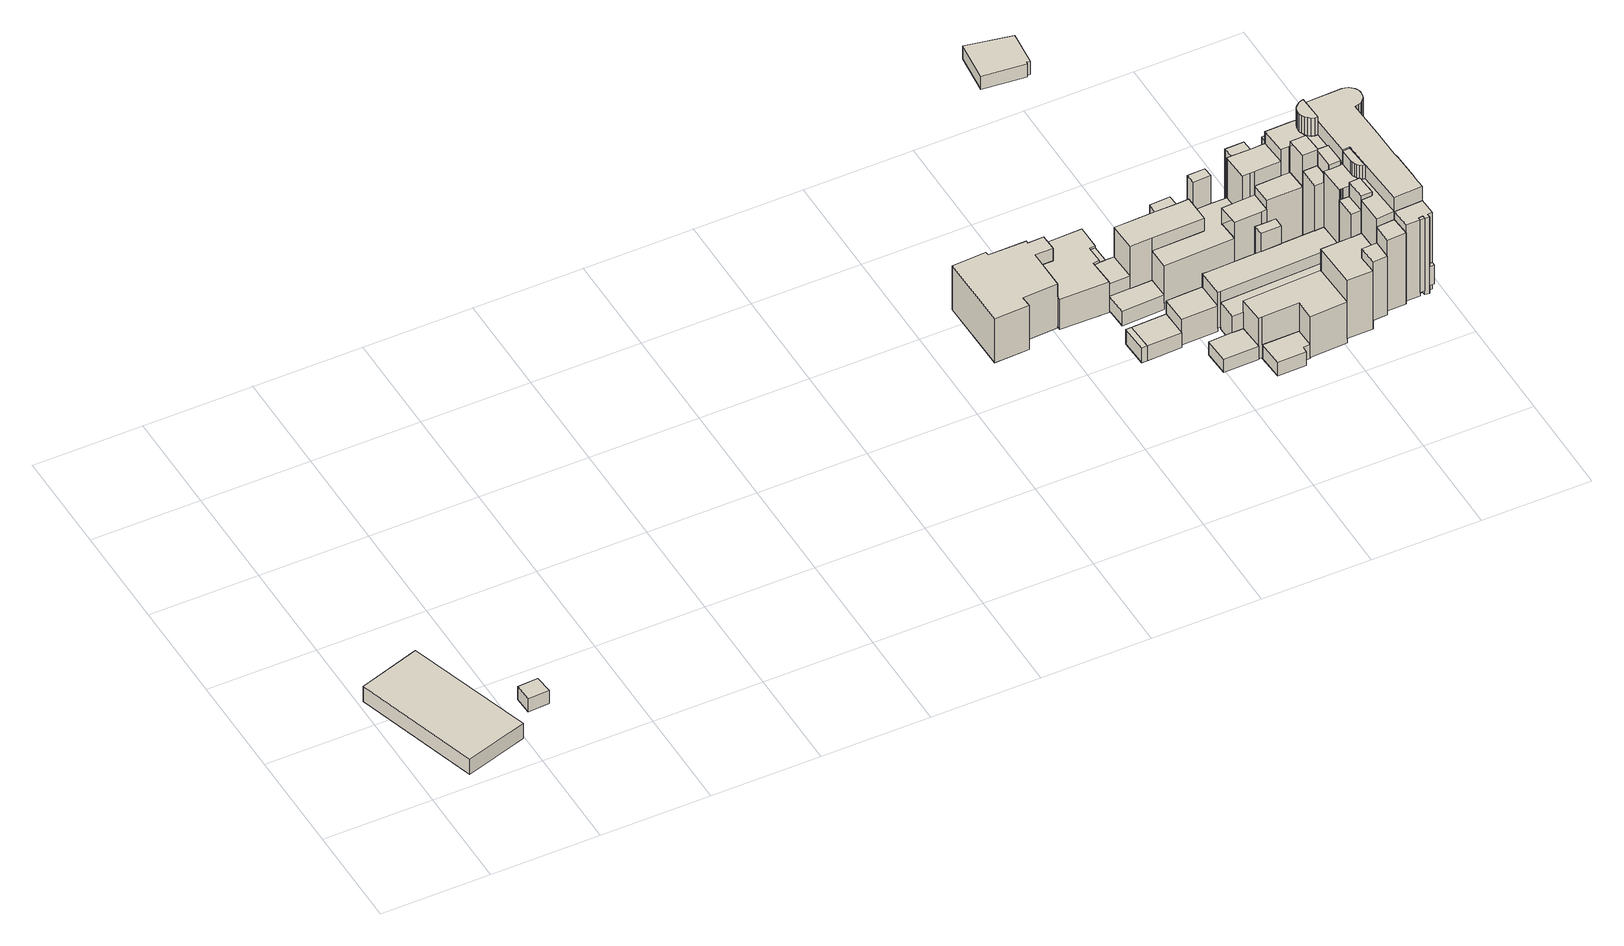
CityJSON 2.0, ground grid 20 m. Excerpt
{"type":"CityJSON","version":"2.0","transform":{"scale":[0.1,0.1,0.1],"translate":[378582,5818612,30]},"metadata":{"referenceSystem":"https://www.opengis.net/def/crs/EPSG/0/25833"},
"CityObjects":{
"building1":{"type":"Building","attributes":{"Gemeindeschluessel":"11000004","BezugspunktDach":"2200","function":"31001_2444","measuredHeight":3.82,"storeysAboveGround":1},"address":[{"country":"Germany","locality":"Berlin","thoroughfareNumber":"115 (2)","thoroughfareName":"Havelchaussee"}],"geometry":[{"type":"Solid","lod":"1","boundaries":[[[[0,1,2,3,4]],[[5,6,7,8,9]],[[5,9,4,3]],[[6,5,3,2]],[[7,6,2,1]],[[8,7,1,0]],[[9,8,0,4]]]]}]},
"building2":{"type":"Building","attributes":{"Gemeindeschluessel":"11000004","BezugspunktDach":"2200","function":"31001_2523","measuredHeight":2.86,"storeysAboveGround":1},"address":[{"country":"Germany","locality":"Berlin","thoroughfareNumber":"115 (4)","thoroughfareName":"Havelchaussee"}],"geometry":[{"type":"Solid","lod":"1","boundaries":[[[[10,11,12,13]],[[14,15,16,17]],[[14,17,13,12]],[[15,14,12,11]],[[16,15,11,10]],[[17,16,10,13]]]]}]},
"building3":{"type":"Building","attributes":{"Gemeindeschluessel":"11000004","BezugspunktDach":"2200","function":"51009_1610","measuredHeight":3.16,"storeysAboveGround":0},"address":[{"country":"Germany","locality":"Berlin"}],"geometry":[{"type":"Solid","lod":"1","boundaries":[[[[18,19,20,21]],[[22,23,24,25]],[[22,25,21,20]],[[23,22,20,19]],[[24,23,19,18]],[[25,24,18,21]]]]}]},
"building4":{"type":"Building","attributes":{"Gemeindeschluessel":"11000004","BezugspunktDach":"2200","function":"51009_1610","measuredHeight":4.15,"storeysAboveGround":0},"address":[{"country":"Germany","locality":"Berlin"}],"geometry":[{"type":"Solid","lod":"1","boundaries":[[[[26,27,28,29]],[[30,31,32,33]],[[30,33,29,28]],[[31,30,28,27]],[[32,31,27,26]],[[33,32,26,29]]]]}]},
"building5":{"type":"Building","attributes":{"Gemeindeschluessel":"11000004","function":"31001_1010"},"address":[{"country":"Germany","locality":"Berlin","thoroughfareNumber":"6A","thoroughfareName":"Am Rupenhorn"}],"children":["building5-1","building5-2","building5-3","building5-4","building5-5","building5-6","building5-7","building5-8","building5-9","building5-10","building5-11","building5-12","building5-13","building5-14","building5-15","building5-16","building5-17","building5-18","building5-19","building5-20","building5-21","building5-22","building5-23","building5-24","building5-25","building5-26","building5-27","building5-28","building5-29","building5-30","building5-31","building5-32","building5-33","building5-34","building5-35","building5-36","building5-37","building5-38","building5-39"]},
"building5-1":{"type":"BuildingPart","attributes":{"BezugspunktDach":"2200","measuredHeight":4.05,"storeysAboveGround":6},"parents":["building5"],"geometry":[{"type":"Solid","lod":"1","boundaries":[[[[34,35,36,37]],[[38,39,40,41]],[[39,38,36,35]],[[40,39,35,34]],[[41,37,36,38]],[[40,34,37,41]]]]}]},
"building5-2":{"type":"BuildingPart","attributes":{"BezugspunktDach":"2200","measuredHeight":5.8,"storeysAboveGround":6},"parents":["building5"],"geometry":[{"type":"MultiSurface","lod":"1","boundaries":[[[42,43,44,45,46,47]],[[48,49,50,51,52,53]],[[48,53,54,55,46]],[[49,48,56,57,58]],[[59,60,61,43,42]],[[53,52,42,47]],[[47,46,55,54]],[[58,57,56,46,45]],[[44,62,63,45]],[[50,49,45,63,62,44]],[[51,50,44,43]],[[52,51,61,60,59]]]}]},
"building5-3":{"type":"BuildingPart","attributes":{"BezugspunktDach":"2200","measuredHeight":2.9,"storeysAboveGround":6},"parents":["building5"],"geometry":[{"type":"MultiSurface","lod":"1","boundaries":[[[64,65,60,59,66]],[[67,68,69,70,71]],[[68,67,52,51,60]],[[69,68,72,73,65]],[[70,69,65,64]],[[71,70,64,66]],[[67,71,66,59]],[[74,59,60,51,52]],[[60,65,73,72]]]}]},
"building5-4":{"type":"BuildingPart","attributes":{"BezugspunktDach":"2200","measuredHeight":17.51,"storeysAboveGround":6},"parents":["building5"],"geometry":[{"type":"MultiSurface","lod":"1","boundaries":[[[75,76,77,78]],[[79,80,81,82]],[[79,83,84,82,78,77]],[[85,83,86,77,76]],[[81,87,85,76,75]],[[88,89,75,78]],[[82,84,83,79]],[[80,79,86,83,85]],[[80,85,87,81]],[[82,81,90,89,88]]]}]},
"building5-5":{"type":"BuildingPart","attributes":{"BezugspunktDach":"2200","measuredHeight":14.88,"storeysAboveGround":6},"parents":["building5"],"geometry":[{"type":"MultiSurface","lod":"1","boundaries":[[[91,89,88,92]],[[93,94,57,56]],[[93,56,93,88]],[[94,93,82,81]],[[57,95,96,89,91]],[[56,46,45,91,92]],[[92,88,93,56]],[[81,82,97,88,89]],[[94,98,96,95,57]],[[57,45,46,56]]]}]},
"building5-6":{"type":"BuildingPart","attributes":{"BezugspunktDach":"2200","measuredHeight":12.8,"storeysAboveGround":6},"parents":["building5"],"geometry":[{"type":"MultiSurface","lod":"1","boundaries":[[[99,100,101,102]],[[103,104,105,106]],[[107,108,106,102,101]],[[104,103,101,109,110]],[[105,104,100,99]],[[108,111,99,102]],[[103,106,108,107]],[[110,109,101,100]],[[106,105,111,108]]]}]},
"building5-7":{"type":"BuildingPart","attributes":{"BezugspunktDach":"2200","measuredHeight":9.54,"storeysAboveGround":6},"parents":["building5"],"geometry":[{"type":"MultiSurface","lod":"1","boundaries":[[[112,113,114,115,116,117,118,119,120,121,122,123]],[[124,125,126,127,128,129,130,131,132,133,134,135]],[[124,135,123,122]],[[125,124,122,121]],[[126,125,121,120]],[[127,126,120,119]],[[128,127,119,118]],[[136,137,118,117]],[[129,128,137,138,139]],[[140,136,139,141,130,129,117,116]],[[142,140,141,143,131,130,116,115]],[[132,131,115,114]],[[133,132,114,113]],[[134,133,113,112]],[[135,134,112,123]],[[139,138,137,136]],[[141,139,136,140]],[[143,141,140,142]]]}]},
"building5-8":{"type":"BuildingPart","attributes":{"BezugspunktDach":"2200","measuredHeight":15.12,"storeysAboveGround":6},"parents":["building5"],"geometry":[{"type":"Solid","lod":"1","boundaries":[[[[144,145,146,147,148]],[[149,150,151,152,153]],[[149,153,148,147]],[[150,149,147,146]],[[153,152,144,148]],[[151,150,146,145]],[[152,151,145,144]]]]}]},
"building5-9":{"type":"BuildingPart","attributes":{"BezugspunktDach":"2200","measuredHeight":10.21,"storeysAboveGround":6},"parents":["building5"],"geometry":[{"type":"MultiSurface","lod":"1","boundaries":[[[154,155,156,157,158,159]],[[160,161,162,163,164,165]],[[166,167,165,159,158]],[[162,161,157,168,169]],[[163,162,156,155]],[[164,163,155,154]],[[160,165,167,166]],[[169,168,157,156]],[[164,170,167,165]]]}]},
"building5-10":{"type":"BuildingPart","attributes":{"BezugspunktDach":"2200","measuredHeight":12.67,"storeysAboveGround":6},"parents":["building5"],"geometry":[{"type":"MultiSurface","lod":"1","boundaries":[[[171,111,108,107,96,95,172]],[[63,173,174,175,176,177,62]],[[63,45,44,172,95]],[[174,173,96,94,178]],[[175,174,103,106]],[[176,175,108,106,105]],[[177,176,111,171]],[[179,180,177,171,172]],[[62,44,45,63]],[[173,63,95,96]],[[178,94,96,107]],[[103,107,108,106]],[[105,106,108,111]],[[62,177,180,179]]]}]},
"building5-11":{"type":"BuildingPart","attributes":{"BezugspunktDach":"2200","measuredHeight":3.79,"storeysAboveGround":6},"parents":["building5"],"geometry":[{"type":"Solid","lod":"1","boundaries":[[[[181,182,183,184]],[[185,186,187,188]],[[185,188,184,183]],[[186,185,183,182]],[[188,187,181,184]],[[187,186,182,181]]]]}]},
"building5-12":{"type":"BuildingPart","attributes":{"BezugspunktDach":"2200","measuredHeight":8.05,"storeysAboveGround":6},"parents":["building5"],"geometry":[{"type":"MultiSurface","lod":"1","boundaries":[[[189,170,167,166,190,191,192,193,194,195]],[[196,197,198,199,200,201,202,203,204,205]],[[198,197,193,192]],[[199,198,206,207]],[[200,199,191,190]],[[201,200,208,209,166]],[[202,201,160,165,167]],[[203,202,167,165,164,170]],[[204,203,170,189]],[[210,211,189,195]],[[196,205,195,194]],[[197,196,212,194,193]],[[207,206,192,191]],[[213,190,166,209,208]],[[214,166,167,165,160]],[[170,164,165,167]],[[205,204,211,210]]]}]},
"building5-13":{"type":"BuildingPart","attributes":{"BezugspunktDach":"2200","measuredHeight":17.62,"storeysAboveGround":6},"parents":["building5"],"geometry":[{"type":"MultiSurface","lod":"1","boundaries":[[[215,216,217,218,219,220,221,222]],[[223,224,225,226,227,228,229,230]],[[231,232,222,221]],[[233,231,221,220]],[[234,233,224,220,219]],[[226,235,234,219,218]],[[227,236,235,218,217]],[[237,238,239,216,215]],[[223,230,232,231]],[[224,223,231,233]],[[225,224,233,234]],[[225,234,235,226]],[[226,235,236,227]],[[227,240,241,239,228]],[[229,228,239,238,237]],[[229,242,243,244,230]]]}]},
"building5-14":{"type":"BuildingPart","attributes":{"BezugspunktDach":"2200","measuredHeight":11.78,"storeysAboveGround":6},"parents":["building5"],"geometry":[{"type":"MultiSurface","lod":"1","boundaries":[[[245,243,244,246,247]],[[248,249,250,169,168]],[[248,168,251,252]],[[250,249,230,229]],[[169,250,243,245]],[[168,157,156,245,247]],[[252,251,247,246]],[[229,230,244,243]],[[169,156,157,168]]]}]},
"building5-15":{"type":"BuildingPart","attributes":{"BezugspunktDach":"2200","measuredHeight":14.61,"storeysAboveGround":6},"parents":["building5"],"geometry":[{"type":"MultiSurface","lod":"1","boundaries":[[[253,254,255,256,257,258,259]],[[260,261,262,252,251,209,208]],[[260,208,259,258]],[[261,260,258,263,264]],[[262,261,257,256]],[[252,262,256,265,266]],[[247,246,252,255,254]],[[267,190,166,253,259]],[[264,263,258,257]],[[266,265,256,255]],[[251,252,246,247]],[[254,268,251]],[[208,209,214,166,190,267]]]}]},
"building5-16":{"type":"BuildingPart","attributes":{"BezugspunktDach":"2200","measuredHeight":14.68,"storeysAboveGround":6},"parents":["building5"],"geometry":[{"type":"MultiSurface","lod":"1","boundaries":[[[269,270,241,239,238]],[[271,272,273,274,275]],[[271,275,229,228,239]],[[272,271,239,228,227]],[[274,276,277,270,269]],[[275,274,269,238]],[[238,239,228,229]],[[227,228,239,241]],[[273,272,241,270]],[[273,278,277,276,274]]]}]},
"building5-17":{"type":"BuildingPart","attributes":{"BezugspunktDach":"2200","measuredHeight":19.61,"storeysAboveGround":6},"parents":["building5"],"geometry":[{"type":"MultiSurface","lod":"1","boundaries":[[[279,280,281,282,283,284,285,286,287,288,289,290,291,292]],[[293,294,295,296,297,298,299,300,301,302,303,304,305,306]],[[307,308,292,291]],[[294,309,307,291,290]],[[310,309,290,289]],[[311,310,289,288]],[[297,312,311,296,288,287]],[[298,313,312,287,286]],[[314,315,316,286,285]],[[317,318,299,285,284]],[[319,317,284,283]],[[320,319,301,283,282]],[[321,320,282,281]],[[322,321,281,280]],[[305,323,322,280,279]],[[308,323,305,279,292]],[[293,306,308,307]],[[293,324,307,309,294]],[[325,295,294,326,309,310]],[[296,295,310,311]],[[296,311,312,297]],[[297,312,313,298]],[[299,298,316,315,314]],[[327,300,299,318,317]],[[301,300,317,319]],[[328,302,301,319,320]],[[303,302,320,321]],[[304,303,321,322]],[[304,329,322,323,305]],[[306,305,323,308]]]}]},
"building5-18":{"type":"BuildingPart","attributes":{"BezugspunktDach":"2200","measuredHeight":1.75,"storeysAboveGround":6},"parents":["building5"],"geometry":[{"type":"Solid","lod":"1","boundaries":[[[[330,331,332,333,334]],[[335,336,337,338,339]],[[335,339,334,333]],[[336,335,333,332]],[[339,338,330,334]],[[336,332,331,337]],[[338,337,331,330]]]]}]},
"building5-19":{"type":"BuildingPart","attributes":{"BezugspunktDach":"2200","measuredHeight":11.11,"storeysAboveGround":6},"parents":["building5"],"geometry":[{"type":"MultiSurface","lod":"1","boundaries":[[[340,341,342,343,344,345,346,347,348]],[[349,350,351,352,353,354,355,356,357]],[[349,357,348,347]],[[358,182,181,187,186,350,349,347,346]],[[351,350,346,345]],[[352,351,345,359,360]],[[353,352,344,343]],[[194,193,343,342]],[[354,353,197,196]],[[355,354,196,205,195,194,342,341]],[[356,361,210,341,340]],[[357,362,363,356,340,348]],[[360,359,345,344]],[[196,197,193,194]],[[194,195,205,196]],[[355,210,361,356]],[[356,363,362,357]]]}]},
"building5-20":{"type":"BuildingPart","attributes":{"BezugspunktDach":"2200","measuredHeight":15.46,"storeysAboveGround":6},"parents":["building5"],"geometry":[{"type":"MultiSurface","lod":"1","boundaries":[[[364,365,366,367]],[[368,369,110,109]],[[368,109,178,370]],[[369,368,366,371,372,365]],[[110,369,365,364]],[[101,100,110,364,367]],[[370,178,367,366]],[[365,372,371,366]],[[109,110,100,101]]]}]},
"building5-21":{"type":"BuildingPart","attributes":{"BezugspunktDach":"2200","measuredHeight":15.86,"storeysAboveGround":6},"parents":["building5"],"geometry":[{"type":"Solid","lod":"1","boundaries":[[[[373,374,375,376]],[[377,378,379,380]],[[379,378,374,373]],[[377,380,376,375]],[[378,377,375,374]],[[380,379,373,376]]]]}]},
"building5-22":{"type":"BuildingPart","attributes":{"BezugspunktDach":"2200","measuredHeight":19.53,"storeysAboveGround":6},"parents":["building5"],"geometry":[{"type":"MultiSurface","lod":"1","boundaries":[[[314,381,382,383,384,385,386,387,388,389,390,391,392,393,394,395,396,397,398,399,400,401,402,403,404,405,406,407,408,315]],[[409,410,411,412,413,414,415,416,417,418,419,420,421,422,423,424,425,426,427,428,429,430,431,432,433,434,435,436,437,438]],[[145,144,315,408]],[[409,438,152,151]],[[146,145,408,407]],[[410,409,151,150]],[[411,410,407,406]],[[412,411,406,405]],[[413,412,405,404]],[[414,413,404,403]],[[415,414,403,402]],[[416,415,402,401]],[[417,416,401,400]],[[418,417,400,399]],[[419,418,399,398]],[[420,419,398,397]],[[421,420,397,396]],[[422,421,396,395]],[[423,422,395,394]],[[424,423,394,393]],[[425,424,393,392]],[[426,425,392,391]],[[427,426,391,390]],[[428,427,390,389]],[[429,428,389,388]],[[430,429,388,387]],[[431,430,387,386]],[[432,431,386,385]],[[439,440,385,384]],[[441,439,384,383]],[[442,443,383,382]],[[435,434,444,445]],[[446,442,382,381]],[[436,435,447,445,448]],[[318,449,381,314]],[[438,437,450,299,298]],[[151,152,144,145]],[[150,151,145,146]],[[433,432,440,439]],[[434,433,439,441]],[[445,444,443,442]],[[448,445,447,442,446]],[[451,437,436,449,318]],[[298,299,450,314,315]]]}]},
"building5-23":{"type":"BuildingPart","attributes":{"BezugspunktDach":"2200","measuredHeight":3.92,"storeysAboveGround":6},"parents":["building5"],"geometry":[{"type":"MultiSurface","lod":"1","boundaries":[[[452,453,454,455]],[[456,457,458,459]],[[456,459,455,454]],[[457,456,454,453]],[[459,458,452,455]],[[458,457,460,453,452]]]}]},
"building5-24":{"type":"BuildingPart","attributes":{"BezugspunktDach":"2200","measuredHeight":10.11,"storeysAboveGround":6},"parents":["building5"],"geometry":[{"type":"MultiSurface","lod":"1","boundaries":[[[461,462,463,464,465]],[[466,467,468,469,470]],[[466,470,465,464]],[[467,466,464,463]],[[468,467,463,462]],[[471,472,462,461]],[[470,469,461,465]],[[473,469,468,472,471]]]}]},
"building5-25":{"type":"BuildingPart","attributes":{"BezugspunktDach":"2200","measuredHeight":9.53,"storeysAboveGround":6},"parents":["building5"],"geometry":[{"type":"Solid","lod":"1","boundaries":[[[[345,344,474,475]],[[476,360,359,477]],[[476,477,475,474]],[[360,476,474,344]],[[477,359,345,475]],[[359,360,344,345]]]]}]},
"building5-26":{"type":"BuildingPart","attributes":{"BezugspunktDach":"2200","measuredHeight":12.04,"storeysAboveGround":6},"parents":["building5"],"geometry":[{"type":"MultiSurface","lod":"1","boundaries":[[[478,479,480,481]],[[482,207,206,483]],[[482,483,481,480]],[[207,482,480,479]],[[206,192,191,479,478]],[[483,206,478,481]],[[207,191,192,206]]]}]},
"building5-27":{"type":"BuildingPart","attributes":{"BezugspunktDach":"2200","measuredHeight":13.87,"storeysAboveGround":6},"parents":["building5"],"geometry":[{"type":"Solid","lod":"1","boundaries":[[[[258,257,484,485]],[[486,264,263,487]],[[486,487,485,484]],[[264,486,484,257]],[[487,263,258,485]],[[264,257,258,263]]]]}]},
"building5-28":{"type":"BuildingPart","attributes":{"BezugspunktDach":"2200","measuredHeight":12.75,"storeysAboveGround":6},"parents":["building5"],"geometry":[{"type":"MultiSurface","lod":"1","boundaries":[[[488,489,490,491]],[[492,493,494,495]],[[492,495,491,490]],[[493,492,490,489]],[[495,494,488,491]],[[494,493,496,489,488]]]}]},
"building5-29":{"type":"BuildingPart","attributes":{"BezugspunktDach":"2200","measuredHeight":7.76,"storeysAboveGround":6},"parents":["building5"],"geometry":[{"type":"MultiSurface","lod":"1","boundaries":[[[497,498,499,277,276,472,471,500,501,502,503]],[[504,505,506,507,508,509,510,55,54,511,512]],[[332,331,337,336,504,512,503,502]],[[505,504,502,501]],[[453,452,501,500]],[[506,505,458,457]],[[507,506,500,471]],[[508,507,469,468]],[[509,508,472,276]],[[510,509,274,273,277]],[[55,510,277,513,56]],[[54,47,46,55,499,498]],[[511,54,498,497]],[[514,515,497,503]],[[336,337,331,332]],[[457,458,452,453]],[[468,469,471,472]],[[276,277,273,274]],[[56,513,277,499]],[[55,46,47,54]],[[512,511,516,515,514]]]}]},
"building5-30":{"type":"BuildingPart","attributes":{"BezugspunktDach":"2200","measuredHeight":6.63,"storeysAboveGround":6},"parents":["building5"],"geometry":[{"type":"MultiSurface","lod":"1","boundaries":[[[142,517,518,519,520,521,522,523,524,137,136,140]],[[139,138,525,526,527,528,529,530,531,532,143,141]],[[525,138,137,524]],[[526,525,524,523]],[[527,526,523,522]],[[528,527,522,521]],[[529,528,521,520]],[[530,529,533,534,535,26,520,519]],[[536,535,537,519,518]],[[531,530,534,538]],[[532,531,518,517]],[[143,532,517,142]],[[139,141,140,136]],[[138,139,136,137]],[[26,535,534,533]],[[538,534,537,535,536]],[[143,142,140,141]]]}]},
"building5-31":{"type":"BuildingPart","attributes":{"BezugspunktDach":"2200","measuredHeight":3.15,"storeysAboveGround":6},"parents":["building5"],"geometry":[{"type":"MultiSurface","lod":"1","boundaries":[[[19,539,540,20]],[[541,542,23,22]],[[541,22,20,540]],[[542,541,543,544,539]],[[23,542,539,19]],[[22,23,19,20]],[[540,539,544,543]]]}]},
"building5-32":{"type":"BuildingPart","attributes":{"BezugspunktDach":"2200","measuredHeight":5.6,"storeysAboveGround":6},"parents":["building5"],"geometry":[{"type":"MultiSurface","lod":"1","boundaries":[[[545,515,514,546,547]],[[548,549,550,544,543]],[[548,543,547,546]],[[549,548,338,337,331,330,546,514]],[[550,549,512,511,515]],[[544,550,515,545]],[[540,539,545,547]],[[330,331,337,338]],[[551,514,515,511,512]],[[543,544,539,540]]]}]},
"building5-33":{"type":"BuildingPart","attributes":{"BezugspunktDach":"2200","measuredHeight":19.02,"storeysAboveGround":6},"parents":["building5"],"geometry":[{"type":"MultiSurface","lod":"1","boundaries":[[[552,553,554,555,556,557,443,442,446]],[[445,444,558,559,560,561,562,563,448]],[[558,564,441,443,557]],[[565,566,564,557,556]],[[560,567,566,556,555]],[[568,567,555,554]],[[569,568,554,553]],[[570,569,553,552]],[[449,570,571,552,446]],[[445,448,572,446,442,573]],[[444,445,442,443]],[[444,441,564,558]],[[559,558,564,566,565]],[[559,566,567,560]],[[561,560,567,568]],[[562,561,568,569]],[[563,562,569,570]],[[448,563,571,570,449]]]}]},
"building5-34":{"type":"BuildingPart","attributes":{"BezugspunktDach":"2200","measuredHeight":3.19,"storeysAboveGround":6},"parents":["building5"],"geometry":[{"type":"MultiSurface","lod":"1","boundaries":[[[574,211,210,361,575]],[[576,577,578,579,580]],[[576,580,538,581]],[[577,576,361,356,355]],[[578,577,210,205,204]],[[579,578,211,574]],[[580,579,574,575]],[[581,538,575,361]],[[355,356,361,210]],[[204,205,210,211]]]}]},
"building5-35":{"type":"BuildingPart","attributes":{"BezugspunktDach":"2200","measuredHeight":5.41,"storeysAboveGround":6},"parents":["building5"],"geometry":[{"type":"MultiSurface","lod":"1","boundaries":[[[536,363,362,27,26,535]],[[533,582,583,581,538,534]],[[582,533,26,27]],[[583,582,27,362]],[[581,583,362,357,356]],[[575,361,584,363,536]],[[533,534,535,26]],[[356,357,362,363]],[[585,538,581,584,361,575]],[[538,536,535,534]]]}]},
"building5-36":{"type":"BuildingPart","attributes":{"BezugspunktDach":"2200","measuredHeight":17.02,"storeysAboveGround":6},"parents":["building5"],"geometry":[{"type":"MultiSurface","lod":"1","boundaries":[[[586,232,231,233,234,235,236,587,588,84,83,85,87,589,439,441,564,566,567,568,569,570,449,318,317,319,320,321,322,323,308,307,309,310,311,312,313,590,591,592]],[[593,594,595,596,597,598,599,600,601,602,603,604,605,606,607,608,609,610,611,612,613,614,615,616,370,178,94,617,618,93,56,513,619,620,621,622,623,624,266,265]],[[593,265,592,591]],[[489,488,591,590]],[[594,593,625,494,493]],[[595,594,590,313]],[[596,595,298,297]],[[597,596,297,296,626]],[[598,597,311,296,295]],[[599,598,295,294,309]],[[600,599,294,293]],[[601,600,293,306,627]],[[602,601,308,306,305,323]],[[603,602,305,304,322]],[[604,603,304,303]],[[605,604,303,302,320]],[[606,605,302,301,628]],[[607,606,301,300]],[[608,607,300,299]],[[609,608,437,436]],[[610,609,448,563,570]],[[611,610,570,563,562,569]],[[612,611,562,561,568]],[[613,612,629,561,560,567]],[[614,613,567,560,559]],[[615,614,566,559,558,630]],[[616,615,558,444]],[[370,616,441,434,433]],[[367,366,370,439,589]],[[96,107,178,589,87]],[[617,94,81,80,85]],[[618,617,85,80,79,83]],[[93,618,79,82]],[[513,277,499,631,588,587]],[[241,270,587,236]],[[619,513,273,272]],[[620,619,227,226,235]],[[621,620,632,226,225]],[[622,621,633,225,224,233]],[[623,622,224,223]],[[624,623,223,230,232]],[[256,255,586,592]],[[493,494,625,488,489]],[[297,298,313,312]],[[626,296,297,312,311]],[[296,311,310,295]],[[310,309,294,295]],[[293,294,309,307]],[[627,306,293,634,307,308]],[[323,305,306,308]],[[323,322,304,305]],[[303,304,322,321]],[[635,321,320,302,303]],[[628,301,302,320,319]],[[300,301,319,317,636]],[[299,300,317,318]],[[637,436,437,318,449]],[[449,570,563,448]],[[569,562,563,570]],[[569,568,561,562]],[[568,567,560,561,629]],[[559,560,567,566]],[[630,558,559,566,564]],[[444,558,564,441]],[[433,434,441,439]],[[178,370,366,367]],[[94,178,107,96]],[[87,85,80,81]],[[83,79,80,85]],[[82,79,83,84]],[[93,88,92,56]],[[56,631,499,277,513]],[[272,273,270,241]],[[236,235,226,227]],[[225,226,632,235,234]],[[234,233,224,225,633]],[[223,224,233,231]],[[231,232,230,223]],[[232,244,624]],[[265,266,638,255,256]]]}]},
"building5-37":{"type":"BuildingPart","attributes":{"BezugspunktDach":"2200","measuredHeight":8.88,"storeysAboveGround":6},"parents":["building5"],"geometry":[{"type":"MultiSurface","lod":"1","boundaries":[[[639,640,641,642,180,179,643]],[[644,645,646,647,648,73,72]],[[644,72,51,50,649]],[[645,644,179,62,177]],[[646,645,180,642]],[[647,650,651,646,642,641]],[[652,650,641,640]],[[73,648,640,639]],[[60,65,73,639,643]],[[653,43,44,50,51]],[[177,62,179,180]],[[646,651,650,647]],[[648,647,654,650,652]],[[72,73,65,60]]]}]},
"building5-38":{"type":"BuildingPart","attributes":{"BezugspunktDach":"2200","measuredHeight":3.01,"storeysAboveGround":6},"parents":["building5"],"geometry":[{"type":"Solid","lod":"1","boundaries":[[[[655,656,657,651,650,652]],[[658,659,660,661,662,663]],[[658,663,652,648,647]],[[659,658,647,646,651]],[[660,659,651,657]],[[661,660,657,656]],[[662,661,656,655]],[[663,662,655,652]],[[647,648,652,650]],[[650,651,646,647]]]]}]},
"building5-39":{"type":"BuildingPart","attributes":{"BezugspunktDach":"2200","measuredHeight":16.65,"storeysAboveGround":6},"parents":["building5"],"geometry":[{"type":"MultiSurface","lod":"1","boundaries":[[[664,373,376,375,374,665,666,667,440,439]],[[668,669,670,671,672,673,674,675,372,371]],[[668,371,439,433,432]],[[669,668,440,667]],[[37,36,667,666]],[[670,669,38,41]],[[34,37,666,665]],[[671,670,41,40]],[[672,671,665,374]],[[673,672,378,377]],[[674,673,375,377,380]],[[675,674,376,380,379]],[[372,675,373,664]],[[371,366,365,664,439]],[[432,433,439,440]],[[41,38,36,37]],[[40,41,37,34]],[[377,378,374,375]],[[380,377,375,376]],[[380,376,373,379]],[[372,365,366,371]]]}]},
"building6":{"type":"Building","attributes":{"Gemeindeschluessel":"11000004","BezugspunktDach":"2200","function":"31001_2460","measuredHeight":2.9,"storeysAboveGround":1},"address":[{"country":"Germany","locality":"Berlin","thoroughfareNumber":"6 (1)","thoroughfareName":"Am Rupenhorn"}],"geometry":[{"type":"Solid","lod":"1","boundaries":[[[[676,677,678,679,680,681]],[[682,683,684,685,686,687]],[[682,687,681,680]],[[683,682,680,679]],[[684,683,679,678]],[[685,684,678,677]],[[686,685,677,676]],[[687,686,676,681]]]]}]}
},
"vertices":[
[81,25,40],[197,61,40],[124,294,40],[67,276,40],[10,258,40],[67,276,7],[124,294,7],[197,61,7],[81,25,7],[10,258,7],
[230,107,41],[270,109,41],[267,143,41],[229,141,41],[267,143,13],[270,109,13],[230,107,13],[229,141,13],
[1358,132,303],[1368,132,303],[1366,183,303],[1356,183,303],[1366,183,271],[1368,132,271],[1358,132,271],[1356,183,271],
[1377,315,333],[1388,315,333],[1387,348,333],[1376,348,333],[1387,348,291],[1388,315,291],[1377,315,291],[1376,348,291],
[1821,19,374],[1830,19,374],[1830,26,374],[1821,26,374],[1830,26,333],[1830,19,333],[1821,19,333],[1821,26,333],
[1504,98,337],[1524,98,337],[1668,103,337],[1724,105,337],[1723,144,337],[1503,136,337],[1723,144,279],[1724,105,279],[1668,103,279],[1524,98,279],[1504,98,279],[1503,136,279],[1503,136,283],[1723,144,283],[1723,144,312],[1724,105,312],[1724,105,324],[1504,98,302],[1524,98,302],[1524,98,291],[1668,103,283],[1724,105,283],
[1463,48,302],[1527,49,302],[1461,96,302],[1504,98,273],[1524,98,273],[1527,49,273],[1463,48,273],[1461,96,273],[1524,98,274],[1527,49,274],[1504,98,291],
[1743,106,491],[1763,107,491],[1761,145,491],[1741,144,491],[1761,145,316],[1763,107,316],[1743,106,316],[1741,144,316],[1761,145,483],[1741,144,483],[1763,107,483],[1761,145,443],[1743,106,483],[1741,144,460],[1743,106,460],[1743,106,435],
[1724,105,460],[1723,144,460],[1741,144,312],[1743,106,312],[1724,105,410],[1743,106,410],[1741,144,388],[1743,106,363],
[1718,18,430],[1744,19,430],[1744,55,430],[1716,54,430],[1744,55,302],[1744,19,302],[1718,18,302],[1716,54,302],[1744,55,410],[1716,54,410],[1744,55,310],[1744,19,310],[1718,18,410],
[1150,245,364],[1214,247,364],[1213,268,364],[1278,271,364],[1278,349,364],[1311,349,364],[1310,380,364],[1281,379,364],[1281,384,364],[1212,384,364],[1211,391,364],[1148,388,364],[1211,391,268],[1212,384,268],[1281,384,268],[1281,379,268],[1310,380,268],[1311,349,268],[1278,349,268],[1278,271,268],[1213,268,268],[1214,247,268],[1150,245,268],[1148,388,268],[1311,349,337],[1310,380,337],[1310,380,271],[1311,349,271],[1278,349,337],[1278,349,271],[1278,271,337],[1278,271,271],
[1751,322,482],[1777,323,482],[1789,323,482],[1788,343,482],[1751,342,482],[1788,343,331],[1789,323,331],[1777,323,331],[1751,322,331],[1751,342,331],
[1577,228,405],[1627,230,405],[1637,231,405],[1636,270,405],[1613,270,405],[1575,268,405],[1613,270,303],[1636,270,303],[1637,231,303],[1627,230,303],[1577,228,303],[1575,268,303],[1613,270,370],[1575,268,370],[1636,270,307],[1637,231,307],[1577,228,370],
[1671,17,410],[1668,103,410],[1743,106,283],[1744,55,283],[1716,54,283],[1718,18,283],[1671,17,283],[1744,55,312],[1668,103,363],[1671,17,363],
[1414,315,333],[1452,316,333],[1451,335,333],[1414,334,333],[1451,335,295],[1452,316,295],[1414,315,295],[1414,334,295],
[1447,223,370],[1611,319,370],[1582,319,370],[1549,318,370],[1541,318,370],[1542,266,370],[1446,264,370],[1542,266,289],[1541,318,289],[1549,318,289],[1582,319,289],[1611,319,289],[1613,270,289],[1575,268,289],[1577,228,289],[1447,223,289],[1446,264,289],[1549,318,310],[1582,319,310],[1611,319,311],[1613,270,311],[1446,264,306],[1447,223,306],[1542,266,343],[1611,319,355],[1613,270,340],
[1703,233,493],[1730,234,493],[1731,194,493],[1752,195,493],[1751,235,493],[1732,235,493],[1730,273,493],[1701,272,493],[1730,273,317],[1732,235,317],[1751,235,317],[1752,195,317],[1731,194,317],[1730,234,317],[1703,233,317],[1701,272,317],[1730,273,483],[1701,272,483],[1732,235,483],[1751,235,483],[1752,195,483],[1731,194,483],[1703,233,391],[1703,233,459],[1730,234,459],[1731,194,410],[1731,194,459],[1703,233,356],[1703,233,425],[1701,272,425],
[1637,231,425],[1684,272,425],[1636,270,425],[1684,272,307],[1701,272,307],[1703,233,307],[1636,270,311],[1684,272,311],
[1613,270,457],[1636,270,457],[1684,272,457],[1681,321,457],[1654,320,457],[1619,320,457],[1611,319,457],[1619,320,311],[1654,320,311],[1681,321,311],[1619,320,319],[1654,320,319],[1681,321,312],[1684,272,312],[1611,319,359],[1636,270,332],
[1704,193,459],[1721,194,459],[1730,234,313],[1731,194,313],[1721,194,313],[1704,193,313],[1703,233,313],[1704,193,361],[1721,194,361],[1721,194,344],
[1730,295,522],[1732,290,522],[1734,285,522],[1738,281,522],[1742,277,522],[1748,275,522],[1753,275,522],[1751,322,522],[1746,321,522],[1741,319,522],[1737,315,522],[1733,311,522],[1731,306,522],[1730,300,522],[1731,306,325],[1733,311,325],[1737,315,325],[1741,319,325],[1746,321,325],[1751,322,325],[1753,275,325],[1748,275,325],[1742,277,325],[1738,281,325],[1734,285,325],[1732,290,325],[1730,295,325],[1730,300,325],[1731,306,483],[1730,300,483],[1733,311,483],[1737,315,483],[1741,319,483],[1746,321,483],[1751,322,483],[1753,275,514],[1751,322,514],[1751,322,493],[1748,275,483],[1753,275,483],[1742,277,483],[1738,281,483],[1734,285,483],[1732,290,483],[1730,295,483],[1731,306,432],[1737,315,343],[1733,311,410],[1748,275,398],[1738,281,369],[1732,290,361],
[1460,186,303],[1497,187,303],[1507,187,303],[1506,205,303],[1459,203,303],[1506,205,286],[1507,187,286],[1497,187,286],[1460,186,286],[1459,203,286],
[1406,263,398],[1446,264,398],[1542,266,398],[1541,318,398],[1518,317,398],[1479,317,398],[1452,316,398],[1414,315,398],[1404,315,398],[1414,315,287],[1452,316,287],[1479,317,287],[1518,317,287],[1541,318,287],[1542,266,287],[1446,264,287],[1406,263,287],[1404,315,287],[1452,316,307],[1479,317,303],[1518,317,303],[1406,263,306],[1404,315,333],[1406,263,333],
[1744,19,465],[1779,20,465],[1777,57,465],[1744,55,465],[1777,57,310],[1779,20,310],[1777,57,312],[1777,57,316],[1779,20,316],
[1805,20,483],[1813,20,483],[1812,26,483],[1805,25,483],[1812,26,324],[1813,20,324],[1805,20,324],[1805,25,324],
[1756,195,514],[1769,196,514],[1772,148,514],[1777,57,514],[1829,59,514],[1828,81,514],[1828,89,514],[1826,140,514],[1825,148,514],[1824,191,514],[1824,197,514],[1821,277,514],[1824,277,514],[1829,278,514],[1834,280,514],[1838,284,514],[1842,288,514],[1844,293,514],[1845,298,514],[1845,304,514],[1844,309,514],[1841,314,514],[1837,318,514],[1833,321,514],[1828,323,514],[1822,324,514],[1789,323,514],[1777,323,514],[1777,323,318],[1789,323,318],[1822,324,318],[1828,323,318],[1833,321,318],[1837,318,318],[1841,314,318],[1844,309,318],[1845,304,318],[1845,298,318],[1844,293,318],[1842,288,318],[1838,284,318],[1834,280,318],[1829,278,318],[1824,277,318],[1821,277,318],[1824,197,318],[1824,191,318],[1825,148,318],[1826,140,318],[1828,89,318],[1828,81,318],[1829,59,318],[1777,57,318],[1772,148,318],[1769,196,318],[1756,195,318],[1753,275,318],[1751,322,318],[1777,57,483],[1829,59,483],[1772,148,483],[1769,196,512],[1772,148,512],[1772,148,322],[1769,196,322],[1756,195,512],[1769,196,417],[1756,195,322],[1756,195,483],[1753,275,420],[1753,275,437],
[1538,188,333],[1575,189,333],[1574,208,333],[1537,206,333],[1574,208,294],[1575,189,294],[1538,188,294],[1537,206,294],[1575,189,304],
[1605,190,400],[1642,191,400],[1642,210,400],[1627,209,400],[1604,209,400],[1627,209,299],[1642,210,299],[1642,191,299],[1605,190,299],[1604,209,299],[1605,190,361],[1642,191,361],[1605,190,317],
[1517,337,398],[1479,335,398],[1517,337,303],[1479,335,303],
[1549,318,431],[1582,319,431],[1581,338,431],[1548,337,431],[1581,338,310],[1548,337,310],
[1653,340,457],[1618,339,457],[1653,340,319],[1618,339,319],
[1686,321,453],[1725,322,453],[1724,342,453],[1686,341,453],[1724,342,325],[1725,322,325],[1686,321,325],[1686,341,325],[1725,322,389],
[1498,136,361],[1503,136,361],[1723,144,361],[1575,189,361],[1538,188,361],[1507,187,361],[1497,187,361],[1507,187,283],[1538,188,283],[1575,189,283],[1605,190,283],[1642,191,283],[1704,193,283],[1721,194,283],[1498,136,283],[1497,187,283],[1721,194,312],[1497,187,332],[1498,136,332],[1498,136,304],
[1278,263,337],[1367,262,337],[1365,313,337],[1377,315,337],[1376,348,337],[1387,348,337],[1387,394,337],[1310,392,337],[1310,392,271],[1387,394,271],[1387,348,271],[1376,348,271],[1377,315,271],[1365,313,271],[1367,262,271],[1278,263,271],[1377,315,279],[1365,313,279],[1365,313,333],[1367,262,333],[1365,313,291],[1367,262,279],
[1432,134,303],[1430,185,303],[1430,185,271],[1432,134,271],[1430,185,276],[1432,134,276],
[1432,134,332],[1460,186,332],[1430,185,332],[1460,186,276],[1497,187,276],[1498,136,276],[1497,187,313],
[1757,169,512],[1757,164,512],[1759,160,512],[1761,156,512],[1764,152,512],[1768,149,512],[1768,149,322],[1764,152,322],[1761,156,322],[1759,160,322],[1757,164,322],[1757,169,322],[1768,149,483],[1764,152,456],[1764,152,483],[1761,156,483],[1759,160,483],[1757,164,483],[1757,169,483],[1757,169,405],[1756,195,368],[1769,196,370],
[1369,220,306],[1367,262,306],[1406,263,275],[1446,264,275],[1447,223,275],[1369,220,275],[1367,262,275],[1406,263,279],
[1388,315,279],[1404,315,279],[1406,263,288],[1367,262,287],
[1684,272,483],[1721,194,483],[1723,144,483],[1744,55,483],[1725,322,483],[1686,321,483],[1681,321,483],[1686,321,312],[1725,322,312],[1751,322,312],[1746,321,312],[1741,319,312],[1737,315,312],[1733,311,312],[1731,306,312],[1730,300,312],[1730,295,312],[1732,290,312],[1734,285,312],[1738,281,312],[1742,277,312],[1748,275,312],[1753,275,312],[1756,195,312],[1757,169,312],[1757,164,312],[1759,160,312],[1761,156,312],[1764,152,312],[1768,149,312],[1772,148,312],[1763,107,312],[1761,145,312],[1731,194,312],[1752,195,312],[1751,235,312],[1732,235,312],[1730,273,312],[1701,272,312],[1686,321,389],[1741,319,351],[1730,300,456],[1742,277,360],[1759,160,421],[1768,149,414],[1723,144,347],[1752,195,357],[1751,235,356],[1731,306,406],[1734,285,439],[1748,275,409],[1756,195,407],[1684,272,339],
[1527,49,363],[1534,50,363],[1601,51,363],[1602,14,363],[1524,98,363],[1668,103,274],[1671,17,274],[1602,14,274],[1601,51,274],[1534,50,274],[1668,103,312],[1601,51,302],[1602,14,302],[1534,50,302],[1524,98,312],[1601,51,284],
[1536,1,302],[1588,2,302],[1589,14,302],[1601,51,272],[1602,14,272],[1589,14,272],[1588,2,272],[1536,1,272],[1534,50,272],
[1779,20,483],[1821,19,483],[1821,26,483],[1830,26,483],[1829,59,316],[1830,26,316],[1821,26,316],[1821,19,316],[1813,20,316],[1812,26,316],[1805,25,316],[1805,20,316],
[1484,766,352],[1485,770,352],[1491,769,352],[1497,835,352],[1412,852,352],[1404,775,352],[1412,852,323],[1497,835,323],[1491,769,323],[1485,770,323],[1484,766,323],[1404,775,323]
]}
